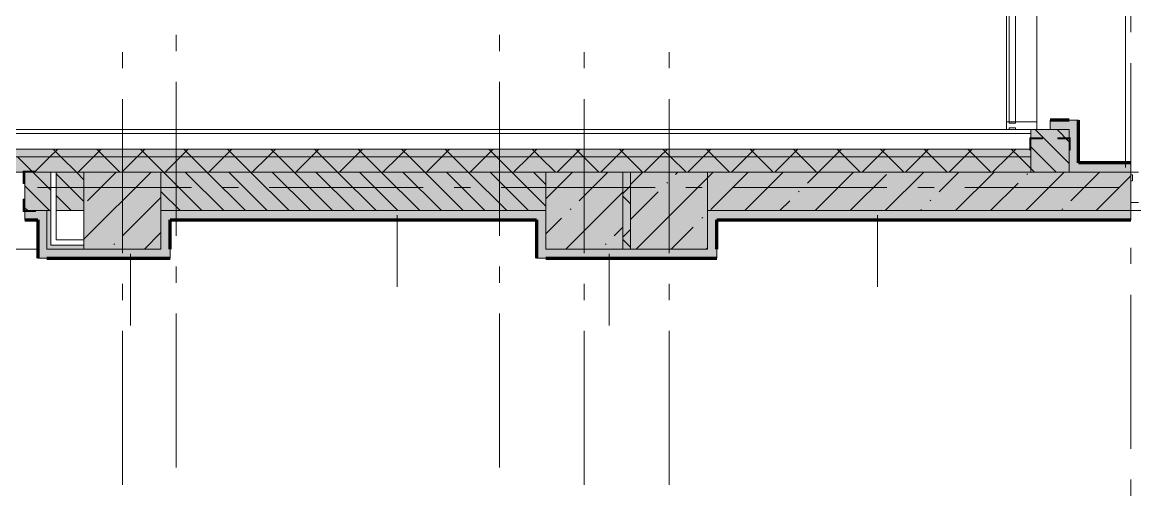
# Model space of a CAD drawing. Header units: millimetres. Extents: x -537608 to 253996, y -217170 to 186033.
# Drawn here: x -297827 to -290601, y -202702 to -199626 of the extents above; entities that cross this region are included whole.
import ezdxf

# ---------------------------------------------------------------- set-up
doc = ezdxf.new("R2010")
doc.units = ezdxf.units.MM
doc.layers.add('16) Лак 1.6м', color=160, linetype='Continuous', lineweight=90)
doc.layers.add('PDF _Геометрия', color=7, linetype='Continuous')
doc.layers.add('PDF _Сплошная заливка', color=7, linetype='Continuous', true_color=0xffffff)

msp = doc.modelspace()

# ---------------------------------------------------------------- hatches: boundary and pattern name
at = {"layer": 'PDF _Сплошная заливка', "true_color": 0xff7d7d, "transparency": 33554559}
for points in [[(-291026.1752, -200539.652), (-290966.1745, -200539.652), (-290966.1745, -200262.6529), (-291026.1752, -200262.6529), (-291026.1752, -200341.7158)], [(-294486.1759, -200909.6524), (-294426.1751, -200909.6524), (-294426.1751, -200849.6538), (-296866.177, -200849.6538), (-296866.177, -200909.6524), (-295975.1895, -200909.6524)], [(-296866.177, -201159.6535), (-296866.177, -201099.6528), (-297666.1761, -201099.6528), (-297666.1761, -201159.6535), (-296926.1754, -201159.6535)], [(-293316.1763, -201159.6535), (-293316.1763, -201099.6528), (-294426.1751, -201099.6528), (-294426.1751, -201159.6535), (-293376.1748, -201159.6535)]]:
    msp.add_hatch(color=11, dxfattribs=at).paths.add_polyline_path(points)
at = {"layer": 'PDF _Сплошная заливка', "transparency": 33554559}
for points in [[(-291276.1742, -200599.6527), (-291026.1752, -200599.6527), (-291026.1752, -200322.6536), (-291276.1742, -200322.6536), (-291276.1742, -200341.7158)], [(-291026.1752, -200849.6538), (-291026.1752, -200599.6527), (-293376.1748, -200599.6527), (-293376.1748, -200849.6538), (-291758.8451, -200849.6538)]]:
    msp.add_hatch(color=256, dxfattribs=at).paths.add_polyline_path(points)
h = msp.add_hatch(color=256, dxfattribs=at)
h.paths.add_polyline_path([(-291758.8451, -200599.6527), (-291276.1742, -200599.6527), (-291276.1742, -200499.6523), (-297870.1772, -200499.6523), (-297870.1772, -200599.6527), (-292602.1144, -200599.6527)], flags=0)
h.paths.add_polyline_path([(-300191.5361, -200599.6527), (-299570.1762, -200599.6527), (-299570.1762, -200499.6523), (-300870.1776, -200499.6523), (-300870.1776, -200599.6527)], flags=0)
h.paths.add_polyline_path([(-302570.1808, -200599.6527), (-302570.1808, -200499.6523), (-303870.178, -200499.6523), (-303870.178, -200599.6527), (-302721.3441, -200599.6527)], flags=0)
h.paths.add_polyline_path([(-312426.1838, -200599.6527), (-311570.1819, -200599.6527), (-311570.1819, -200499.6523), (-312870.1833, -200499.6523), (-312870.1833, -200599.6527), (-312840.5759, -200599.6527)], flags=0)
h.paths.add_polyline_path([(-315870.1837, -200599.6527), (-314570.1822, -200599.6527), (-314570.1822, -200499.6523), (-315870.1837, -200499.6523)], flags=0)
h.paths.add_polyline_path([(-318870.184, -200599.6527), (-317570.1826, -200599.6527), (-317570.1826, -200499.6523), (-318870.184, -200499.6523)], flags=0)
h.paths.add_polyline_path([(-321273.2691, -200599.6527), (-320570.1873, -200599.6527), (-320570.1873, -200499.6523), (-321870.8045, -200499.6523), (-321870.8045, -200599.6527), (-321694.9038, -200599.6527)], flags=0)
h.paths.add_polyline_path([(-328176.1889, -200599.6527), (-326570.188, -200599.6527), (-326570.188, -200499.6523), (-328176.1889, -200499.6523)], flags=0)
h.paths.add_polyline_path([(-323570.8034, -200599.6527), (-323570.8034, -200499.6523), (-324870.1891, -200499.6523), (-324870.1891, -200599.6527), (-323803.077, -200599.6527)], flags=0)
h.paths.add_polyline_path([(-330127.5969, -200599.6527), (-329876.1878, -200599.6527), (-329876.1878, -200499.6523), (-331176.1935, -200499.6523), (-331176.1935, -200599.6527), (-330476.1904, -200599.6527)], flags=0)
h.paths.add_polyline_path([(-333922.3131, -200599.6527), (-332876.1924, -200599.6527), (-332876.1924, -200499.6523), (-334176.1896, -200499.6523), (-334176.1896, -200599.6527)], flags=0)
h.paths.add_polyline_path([(-335876.1885, -200599.6527), (-335876.1885, -200499.6523), (-337176.1942, -200499.6523), (-337176.1942, -200599.6527), (-336452.1211, -200599.6527)], flags=0)
h.paths.add_polyline_path([(-338876.1932, -200599.6527), (-338876.1932, -200499.6523), (-342126.1903, -200499.6523), (-342126.1903, -200599.6527), (-338981.929, -200599.6527)], flags=0)
h = msp.add_hatch(color=256, dxfattribs=at)
h.paths.add_polyline_path([(-292602.1144, -200499.6523), (-291276.1742, -200499.6523), (-291276.1742, -200449.6521), (-297870.1772, -200449.6521), (-297870.1772, -200499.6523), (-295975.1895, -200499.6523)], flags=0)
h.paths.add_polyline_path([(-300191.5361, -200499.6523), (-299570.1762, -200499.6523), (-299570.1762, -200449.6521), (-300870.1776, -200449.6521), (-300870.1776, -200499.6523)], flags=0)
h.paths.add_polyline_path([(-302570.1808, -200499.6523), (-302570.1808, -200449.6521), (-303870.178, -200449.6521), (-303870.178, -200499.6523), (-302721.3441, -200499.6523)], flags=0)
h.paths.add_polyline_path([(-312418.9413, -200499.6523), (-311570.1819, -200499.6523), (-311570.1819, -200449.6521), (-312870.1833, -200449.6521), (-312870.1833, -200499.6523), (-312840.5759, -200499.6523)], flags=0)
h.paths.add_polyline_path([(-315370.3838, -200499.6523), (-314570.1822, -200499.6523), (-314570.1822, -200449.6521), (-315870.1837, -200449.6521), (-315870.1837, -200499.6523), (-315792.0185, -200499.6523)], flags=0)
h.paths.add_polyline_path([(-320570.1873, -200499.6523), (-320570.1873, -200449.6521), (-321870.8045, -200449.6521), (-321870.8045, -200499.6523), (-320851.6344, -200499.6523)], flags=0)
h.paths.add_polyline_path([(-317900.1918, -200499.6523), (-317570.1826, -200499.6523), (-317570.1826, -200449.6521), (-318870.184, -200449.6521), (-318870.184, -200499.6523), (-318743.4611, -200499.6523)], flags=0)
h.paths.add_polyline_path([(-324646.3463, -200499.6523), (-323570.8034, -200499.6523), (-323570.8034, -200449.6521), (-324870.1891, -200449.6521), (-324870.1891, -200499.6523)], flags=0)
h.paths.add_polyline_path([(-326570.188, -200499.6523), (-326570.188, -200449.6521), (-328176.1889, -200449.6521), (-328176.1889, -200499.6523), (-326754.5197, -200499.6523)], flags=0)
h.paths.add_polyline_path([(-331176.1935, -200499.6523), (-329876.1878, -200499.6523), (-329876.1878, -200449.6521), (-331176.1935, -200449.6521)], flags=0)
h.paths.add_polyline_path([(-332876.1924, -200499.6523), (-332876.1924, -200449.6521), (-334176.1896, -200449.6521), (-334176.1896, -200499.6523), (-333079.0438, -200499.6523)], flags=0)
h.paths.add_polyline_path([(-336452.1211, -200499.6523), (-335876.1885, -200499.6523), (-335876.1885, -200449.6521), (-337176.1942, -200449.6521), (-337176.1942, -200499.6523), (-336873.7558, -200499.6523)], flags=0)
h.paths.add_polyline_path([(-338876.1932, -200499.6523), (-338876.1932, -200449.6521), (-342076.1901, -200449.6521), (-342076.1901, -200499.6523), (-338981.929, -200499.6523)], flags=0)
at = {"layer": 'PDF _Сплошная заливка', "true_color": 0xff7d7d, "transparency": 33554559}
h = msp.add_hatch(color=11, dxfattribs=at)
h.paths.add_polyline_path([(-288385.7678, -200599.6527), (-288336.1724, -200599.6527), (-288336.1724, -200539.652), (-288476.1725, -200539.652), (-288476.1725, -200599.6527)], flags=0)
h.paths.add_polyline_path([(-290915.5758, -200599.6527), (-290626.1734, -200599.6527), (-290626.1734, -200539.652), (-291026.1752, -200539.652), (-291026.1752, -200599.6527)], flags=0)
at = {"layer": 'PDF _Сплошная заливка', "transparency": 33554559}
h = msp.add_hatch(color=256, dxfattribs=at)
h.paths.add_polyline_path([(-296926.1754, -200849.6538), (-294426.1751, -200849.6538), (-294426.1751, -200599.6527), (-296926.1754, -200599.6527), (-296926.1754, -200829.3816)], flags=0)
h.paths.add_polyline_path([(-297666.1761, -200849.6538), (-297641.176, -200849.6538), (-297641.176, -200599.6527), (-297809.7308, -200599.6527), (-297809.7308, -200849.6538)], flags=0)
h.paths.add_polyline_path([(-300809.7312, -200849.6538), (-299629.7312, -200849.6538), (-299629.7312, -200599.6527), (-300809.7312, -200599.6527)], flags=0)
h.paths.add_polyline_path([(-297426.1777, -200849.6538), (-297426.1777, -200599.6527), (-297606.1776, -200599.6527), (-297606.1776, -200849.6538)], flags=0)
h.paths.add_polyline_path([(-302866.1777, -200849.6538), (-302629.7315, -200849.6538), (-302629.7315, -200599.6527), (-302926.1805, -200599.6527), (-302926.1805, -200849.6538)], flags=0)
h.paths.add_polyline_path([(-303641.1811, -200849.6538), (-303641.1811, -200599.6527), (-303810.1794, -200599.6527), (-303810.1794, -200849.6538), (-303666.1812, -200849.6538)], flags=0)
h.paths.add_polyline_path([(-303564.6134, -200849.6538), (-303426.1784, -200849.6538), (-303426.1784, -200599.6527), (-303606.1783, -200599.6527), (-303606.1783, -200849.6538)], flags=0)
h.paths.add_polyline_path([(-311746.7672, -200849.6538), (-311630.1804, -200849.6538), (-311630.1804, -200599.6527), (-311746.7672, -200599.6527), (-311746.7672, -200698.3356)], flags=0)
h.paths.add_polyline_path([(-311781.7656, -200849.6538), (-311781.7656, -200599.6527), (-311926.1815, -200599.6527), (-311926.1815, -200849.6538)], flags=0)
h.paths.add_polyline_path([(-315626.185, -200849.6538), (-315601.1849, -200849.6538), (-315601.1849, -200599.6527), (-315809.7373, -200599.6527), (-315809.7373, -200849.6538), (-315792.0185, -200849.6538)], flags=0)
h.paths.add_polyline_path([(-314866.1833, -200849.6538), (-314629.7373, -200849.6538), (-314629.7373, -200599.6527), (-314926.1819, -200599.6527), (-314926.1819, -200849.6538)], flags=0)
h.paths.add_polyline_path([(-312621.1812, -200849.6538), (-312621.1812, -200599.6527), (-312809.7369, -200599.6527), (-312809.7369, -200849.6538), (-312646.1813, -200849.6538)], flags=0)
h.paths.add_polyline_path([(-312586.1827, -200849.6538), (-312426.1838, -200849.6538), (-312426.1838, -200599.6527), (-312586.1827, -200599.6527)], flags=0)
h.paths.add_polyline_path([(-315426.1841, -200849.6538), (-315426.1841, -200599.6527), (-315566.1822, -200599.6527), (-315566.1822, -200849.6538)], flags=0)
h.paths.add_polyline_path([(-321641.1875, -200849.6538), (-321641.1875, -200599.6527), (-321810.3581, -200599.6527), (-321810.3581, -200849.6538), (-321666.1876, -200849.6538)], flags=0)
h.paths.add_polyline_path([(-320866.184, -200849.6538), (-320629.738, -200849.6538), (-320629.738, -200599.6527), (-320926.1869, -200599.6527), (-320926.1869, -200849.6538)], flags=0)
h.paths.add_polyline_path([(-321606.1848, -200849.6538), (-321426.1849, -200849.6538), (-321426.1849, -200599.6527), (-321606.1848, -200599.6527)], flags=0)
h.paths.add_polyline_path([(-317900.1918, -200849.6538), (-317629.7376, -200849.6538), (-317629.7376, -200599.6527), (-318809.7377, -200599.6527), (-318809.7377, -200849.6538), (-318743.4611, -200849.6538)], flags=0)
h.paths.add_polyline_path([(-323926.1873, -200849.6538), (-323630.3584, -200849.6538), (-323630.3584, -200599.6527), (-323926.1873, -200599.6527), (-323926.1873, -200829.0264)], flags=0)
h.paths.add_polyline_path([(-324809.7384, -200849.6538), (-324628.395, -200849.6538), (-324628.395, -200599.6527), (-324809.7384, -200599.6527), (-324809.7384, -200698.3356)], flags=0)
h.paths.add_polyline_path([(-324426.1895, -200849.6538), (-324426.1895, -200599.6527), (-324593.3966, -200599.6527), (-324593.3966, -200849.6538)], flags=0)
h.paths.add_polyline_path([(-328116.1903, -200849.6538), (-326629.743, -200849.6538), (-326629.743, -200599.6527), (-328116.1903, -200599.6527), (-328116.1903, -200698.3356)], flags=0)
h.paths.add_polyline_path([(-330127.5969, -200849.6538), (-329936.1906, -200849.6538), (-329936.1906, -200599.6527), (-330476.1904, -200599.6527), (-330476.1904, -200849.6538), (-330416.1876, -200849.6538)], flags=0)
h.paths.add_polyline_path([(-331116.1864, -200849.6538), (-330976.1883, -200849.6538), (-330976.1883, -200599.6527), (-331116.1864, -200599.6527), (-331116.1864, -200698.3356)], flags=0)
h.paths.add_polyline_path([(-332936.191, -200849.6538), (-332936.191, -200599.6527), (-334116.191, -200599.6527), (-334116.191, -200849.6538), (-333079.0438, -200849.6538)], flags=0)
h.paths.add_polyline_path([(-339416.1973, -200849.6538), (-338936.1917, -200849.6538), (-338936.1917, -200599.6527), (-339476.1958, -200599.6527), (-339476.1958, -200849.6538)], flags=0)
h.paths.add_polyline_path([(-335936.1956, -200849.6538), (-335936.1956, -200599.6527), (-336476.1912, -200599.6527), (-336476.1912, -200849.6538), (-336416.1926, -200849.6538)], flags=0)
h.paths.add_polyline_path([(-336976.1933, -200849.6538), (-336976.1933, -200599.6527), (-337116.1957, -200599.6527), (-337116.1957, -200849.6538)], flags=0)
h = msp.add_hatch(color=256, dxfattribs=at)
h.paths.add_polyline_path([(-288276.1738, -200849.6538), (-288276.1738, -200599.6527), (-288476.1725, -200599.6527), (-288476.1725, -200849.6538), (-288385.7678, -200849.6538)], flags=0)
h.paths.add_polyline_path([(-290626.1734, -200849.6538), (-290626.1734, -200599.6527), (-291026.1752, -200599.6527), (-291026.1752, -200849.6538), (-290915.5758, -200849.6538)], flags=0)
at = {"layer": 'PDF _Сплошная заливка', "true_color": 0xff7d7d, "transparency": 33554559}
h = msp.add_hatch(color=11, dxfattribs=at)
h.paths.add_polyline_path([(-297726.179, -200909.6524), (-297666.1761, -200909.6524), (-297666.1761, -200849.6538), (-297809.7308, -200849.6538), (-297809.7308, -200909.6524)], flags=0)
h.paths.add_polyline_path([(-302629.7315, -200909.6524), (-302629.7315, -200849.6538), (-302866.1777, -200849.6538), (-302866.1777, -200909.6524), (-302721.3441, -200909.6524)], flags=0)
h.paths.add_polyline_path([(-300191.5361, -200909.6524), (-299629.7312, -200909.6524), (-299629.7312, -200849.6538), (-300809.7312, -200849.6538), (-300809.7312, -200909.6524)], flags=0)
at = {"layer": 'PDF _Сплошная заливка', "true_color": 0x77b143, "transparency": 33554559}
for points in [[(-297661.7282, -201074.6527), (-297641.176, -201074.6527), (-297641.176, -200849.6538), (-297666.1761, -200849.6538), (-297666.1761, -201074.6527)], [(-297661.7282, -201099.6528), (-297426.1777, -201099.6528), (-297426.1777, -201074.6527), (-297666.1761, -201074.6527), (-297666.1761, -201099.6528)]]:
    msp.add_hatch(color=75, dxfattribs=at).paths.add_polyline_path(points)
at = {"layer": 'PDF _Сплошная заливка', "true_color": 0xff7d7d, "transparency": 33554559}
h = msp.add_hatch(color=11, dxfattribs=at)
h.paths.add_polyline_path([(-287542.4985, -200909.6524), (-287516.1722, -200909.6524), (-287516.1722, -200849.6538), (-288476.1725, -200849.6538), (-288476.1725, -200909.6524), (-288385.7678, -200909.6524)], flags=0)
h.paths.add_polyline_path([(-291758.8451, -200909.6524), (-290626.1734, -200909.6524), (-290626.1734, -200849.6538), (-293316.1763, -200849.6538), (-293316.1763, -200909.6524), (-292602.1144, -200909.6524)], flags=0)

# ---------------------------------------------------------------- linework, layer by layer
at = {"layer": '16) Лак 1.6м'}
for p, q in [((-291026.1752, -200262.6529), (-291151.1736, -200262.6529)), ((-290966.1745, -200539.652), (-290966.1745, -200262.6529)), ((-290626.1734, -200539.652), (-290966.1745, -200539.652)), ((-297809.7308, -200909.6524), (-297726.179, -200909.6524)), ((-297726.179, -200909.6524), (-297726.179, -201159.6535)), ((-296866.177, -201099.6528), (-296866.177, -200909.6524)), ((-296866.177, -200909.6524), (-294486.1759, -200909.6524)), ((-294486.1759, -200909.6524), (-294486.1759, -201159.6535)), ((-293316.1763, -201099.6528), (-293316.1763, -200909.6524)), ((-293316.1763, -200909.6524), (-290626.1734, -200909.6524)), ((-297666.1761, -201159.6535), (-296866.177, -201159.6535)), ((-294426.1751, -201159.6535), (-293316.1763, -201159.6535))]:
    msp.add_line(p, q, dxfattribs=at)
at = {"layer": 'PDF _Геометрия', "lineweight": 9}
for p, q in [((-291433.1741, -200272.6533), (-291433.1741, -199467.8337)), ((-291416.1743, -200272.6533), (-291416.1743, -199467.8337)), ((-291376.1746, -199467.8337), (-291376.1746, -200272.6533)), ((-291236.1744, -200272.6533), (-291236.1744, -199467.8337)), ((-290661.553, -200569.6534), (-290661.553, -199569.6534)), ((-291416.1743, -200272.6533), (-291433.1741, -200272.6533)), ((-291433.1741, -200272.6533), (-291433.1741, -200322.6536)), ((-291416.1743, -200282.6517), (-291416.1743, -200272.6533)), ((-291376.1746, -200272.6533), (-291416.1743, -200272.6533)), ((-291376.1746, -200282.6517), (-291416.1743, -200282.6517)), ((-291236.1744, -200272.6533), (-291376.1746, -200272.6533)), ((-291376.1746, -200272.6533), (-291376.1746, -200282.6517)), ((-291236.1744, -200322.6536), (-291236.1744, -200272.6533)), ((-291151.1736, -200262.6529), (-291151.1736, -200322.6536)), ((-290966.1745, -200262.6529), (-291026.1752, -200262.6529)), ((-291276.1742, -200322.6536), (-297870.1772, -200322.6536)), ((-291276.1742, -200349.6516), (-297870.1772, -200349.6516)), ((-291433.1741, -200322.6536), (-291416.1743, -200322.6536)), ((-291416.1743, -200322.6536), (-291416.1743, -200312.6531)), ((-291416.1743, -200312.6531), (-291376.1746, -200312.6531)), ((-291376.1746, -200312.6531), (-291376.1746, -200322.6536)), ((-291376.1746, -200322.6536), (-291236.1744, -200322.6536)), ((-291276.1742, -200322.6536), (-291276.1742, -200599.6527)), ((-291026.1752, -200322.6536), (-291276.1742, -200322.6536)), ((-291276.1742, -200349.6516), (-291276.1742, -200322.6536)), ((-291276.1742, -200449.6521), (-291276.1742, -200349.6516)), ((-291026.1752, -200543.5661), (-291247.0877, -200322.6536)), ((-291151.1736, -200322.6536), (-291026.1752, -200322.6536)), ((-291026.1752, -200402.145), (-291105.6666, -200322.6536)), ((-291026.1752, -200599.6527), (-291026.1752, -200322.6536)), ((-291026.1752, -200322.6536), (-291026.1752, -200539.652)), ((-291111.5097, -200599.6527), (-291276.1742, -200434.9883)), ((-291276.1742, -200449.6521), (-297870.1772, -200449.6521)), ((-291276.1742, -200499.6523), (-297870.1772, -200499.6523)), ((-297758.314, -200599.6527), (-297858.3144, -200499.6523)), ((-297746.6924, -200599.6527), (-297646.6919, -200499.6523)), ((-297646.6919, -200499.6523), (-297596.6917, -200449.6521)), ((-297575.4722, -200499.6523), (-297625.4724, -200449.6521)), ((-297475.4717, -200599.6527), (-297575.4722, -200499.6523)), ((-297463.8501, -200599.6527), (-297363.8496, -200499.6523)), ((-297363.8496, -200499.6523), (-297313.8494, -200449.6521)), ((-297292.6299, -200499.6523), (-297342.6301, -200449.6521)), ((-297192.6295, -200599.6527), (-297292.6299, -200499.6523)), ((-297181.0078, -200599.6527), (-297081.0074, -200499.6523)), ((-297081.0074, -200499.6523), (-297031.0071, -200449.6521)), ((-297009.7876, -200499.6523), (-297059.7878, -200449.6521)), ((-296909.7872, -200599.6527), (-297009.7876, -200499.6523)), ((-296898.1655, -200599.6527), (-296798.1651, -200499.6523)), ((-296798.1651, -200499.6523), (-296748.1649, -200449.6521)), ((-296726.9454, -200499.6523), (-296776.9456, -200449.6521)), ((-296626.9449, -200599.6527), (-296726.9454, -200499.6523)), ((-296615.3232, -200599.6527), (-296515.3228, -200499.6523)), ((-296515.3228, -200499.6523), (-296465.3226, -200449.6521)), ((-296444.1031, -200499.6523), (-296494.1033, -200449.6521)), ((-296344.1026, -200599.6527), (-296444.1031, -200499.6523)), ((-296332.481, -200599.6527), (-296232.4806, -200499.6523)), ((-296232.4806, -200499.6523), (-296182.4803, -200449.6521)), ((-296161.2608, -200499.6523), (-296211.261, -200449.6521)), ((-296061.2604, -200599.6527), (-296161.2608, -200499.6523)), ((-296049.6387, -200599.6527), (-295949.6382, -200499.6523)), ((-295949.6382, -200499.6523), (-295899.638, -200449.6521)), ((-295878.4142, -200499.6523), (-295928.4144, -200449.6521)), ((-295778.418, -200599.6527), (-295878.4142, -200499.6523)), ((-295766.7921, -200599.6527), (-295666.7917, -200499.6523)), ((-295666.7917, -200499.6523), (-295616.7958, -200449.6521)), ((-295595.572, -200499.6523), (-295645.5722, -200449.6521)), ((-295495.5715, -200599.6527), (-295595.572, -200499.6523)), ((-295483.9498, -200599.6527), (-295383.9494, -200499.6523)), ((-295383.9494, -200499.6523), (-295333.9492, -200449.6521)), ((-295312.7296, -200499.6523), (-295362.7299, -200449.6521)), ((-295212.7292, -200599.6527), (-295312.7296, -200499.6523)), ((-295201.1076, -200599.6527), (-295101.1071, -200499.6523)), ((-295101.1071, -200499.6523), (-295051.1069, -200449.6521)), ((-295029.8874, -200499.6523), (-295079.8876, -200449.6521)), ((-294929.8869, -200599.6527), (-295029.8874, -200499.6523)), ((-294918.2653, -200599.6527), (-294818.2648, -200499.6523)), ((-294818.2648, -200499.6523), (-294768.2646, -200449.6521)), ((-294747.0451, -200499.6523), (-294797.0453, -200449.6521)), ((-294647.0446, -200599.6527), (-294747.0451, -200499.6523)), ((-294635.423, -200599.6527), (-294535.4226, -200499.6523)), ((-294535.4226, -200499.6523), (-294485.4224, -200449.6521)), ((-294464.2028, -200499.6523), (-294514.2031, -200449.6521)), ((-294364.2024, -200599.6527), (-294464.2028, -200499.6523)), ((-294352.5807, -200599.6527), (-294252.5803, -200499.6523)), ((-294252.5803, -200499.6523), (-294202.58, -200449.6521)), ((-294181.3584, -200499.6523), (-294231.3586, -200449.6521)), ((-294081.3601, -200599.6527), (-294181.3584, -200499.6523)), ((-294069.7363, -200599.6527), (-293969.7359, -200499.6523)), ((-293969.7359, -200499.6523), (-293919.7378, -200449.6521)), ((-293898.5161, -200499.6523), (-293948.5163, -200449.6521)), ((-293798.5157, -200599.6527), (-293898.5161, -200499.6523)), ((-293786.894, -200599.6527), (-293686.8935, -200499.6523)), ((-293686.8935, -200499.6523), (-293636.8933, -200449.6521)), ((-293615.6738, -200499.6523), (-293665.674, -200449.6521)), ((-293515.6734, -200599.6527), (-293615.6738, -200499.6523)), ((-293504.0518, -200599.6527), (-293404.0513, -200499.6523)), ((-293404.0513, -200499.6523), (-293354.0511, -200449.6521)), ((-293332.8316, -200499.6523), (-293382.8296, -200449.6521)), ((-293232.8311, -200599.6527), (-293332.8316, -200499.6523)), ((-293221.2094, -200599.6527), (-293121.209, -200499.6523)), ((-293121.209, -200499.6523), (-293071.2088, -200449.6521)), ((-293049.9871, -200499.6523), (-293099.9873, -200449.6521)), ((-292949.9888, -200599.6527), (-293049.9871, -200499.6523)), ((-292938.365, -200599.6527), (-292838.3646, -200499.6523)), ((-292838.3646, -200499.6523), (-292788.3665, -200449.6521)), ((-292767.1448, -200499.6523), (-292817.1451, -200449.6521)), ((-292667.1444, -200599.6527), (-292767.1448, -200499.6523)), ((-292655.5227, -200599.6527), (-292555.5223, -200499.6523)), ((-292555.5223, -200499.6523), (-292505.5221, -200449.6521)), ((-292484.3026, -200499.6523), (-292534.3028, -200449.6521)), ((-292384.3021, -200599.6527), (-292484.3026, -200499.6523)), ((-292372.6805, -200599.6527), (-292272.68, -200499.6523)), ((-292272.68, -200499.6523), (-292222.6798, -200449.6521)), ((-292201.4603, -200499.6523), (-292251.4584, -200449.6521)), ((-292101.4598, -200599.6527), (-292201.4603, -200499.6523)), ((-292089.8382, -200599.6527), (-291989.8377, -200499.6523)), ((-291989.8377, -200499.6523), (-291939.8375, -200449.6521)), ((-291918.6159, -200499.6523), (-291968.6161, -200449.6521)), ((-291818.6176, -200599.6527), (-291918.6159, -200499.6523)), ((-291806.9938, -200599.6527), (-291706.9933, -200499.6523)), ((-291706.9933, -200499.6523), (-291656.9952, -200449.6521)), ((-291635.7736, -200499.6523), (-291685.7738, -200449.6521)), ((-291535.7731, -200599.6527), (-291635.7736, -200499.6523)), ((-291524.1515, -200599.6527), (-291424.1511, -200499.6523)), ((-291424.1511, -200499.6523), (-291374.1508, -200449.6521)), ((-291352.9313, -200499.6523), (-291402.9315, -200449.6521)), ((-291276.1742, -200576.4095), (-291352.9313, -200499.6523)), ((-291276.1742, -200499.6523), (-291276.1742, -200449.6521)), ((-291276.1742, -200599.6527), (-291276.1742, -200499.6523)), ((-291252.9309, -200599.6527), (-291276.1742, -200576.4095)), ((-291026.1752, -200539.652), (-291026.1752, -200599.6527)), ((-290626.1734, -200599.6527), (-290626.1734, -200539.652)), ((-297870.1772, -200599.6527), (-297426.1777, -200599.6527)), ((-297641.176, -200599.6527), (-297809.7308, -200599.6527)), ((-297809.7308, -200599.6527), (-297809.7308, -200849.6538)), ((-297641.176, -200716.7907), (-297758.314, -200599.6527)), ((-297606.1776, -200599.6527), (-297641.176, -200599.6527)), ((-297641.176, -200599.6527), (-297641.176, -200849.6538)), ((-297426.1777, -200599.6527), (-297606.1776, -200599.6527)), ((-297606.1776, -200599.6527), (-297606.1776, -200849.6538)), ((-297426.1777, -200790.37), (-297606.1776, -200610.3702)), ((-297426.1777, -200648.9489), (-297475.4717, -200599.6527)), ((-297426.1777, -201036.3064), (-296989.524, -200599.6527)), ((-296926.1754, -200599.6527), (-297426.1777, -200599.6527)), ((-297426.1777, -200599.6527), (-297426.1777, -201099.6528)), ((-297403.6492, -200785.6809), (-297217.621, -200599.6527)), ((-296926.1754, -200599.6527), (-294426.1751, -200599.6527)), ((-294426.1751, -200599.6527), (-296926.1754, -200599.6527)), ((-296926.1754, -201099.6528), (-296926.1754, -200599.6527)), ((-296659.7861, -200849.6538), (-296909.7872, -200599.6527)), ((-296518.3671, -200849.6538), (-296768.3639, -200599.6527)), ((-296376.9438, -200849.6538), (-296626.9449, -200599.6527)), ((-296235.5248, -200849.6538), (-296485.5216, -200599.6527)), ((-296094.1015, -200849.6538), (-296344.1026, -200599.6527)), ((-295952.6782, -200849.6538), (-296202.6793, -200599.6527)), ((-295811.2593, -200849.6538), (-296061.2604, -200599.6527)), ((-295669.836, -200849.6538), (-295919.837, -200599.6527)), ((-295528.4169, -200849.6538), (-295778.418, -200599.6527)), ((-295386.9937, -200849.6538), (-295636.9948, -200599.6527)), ((-295245.5747, -200849.6538), (-295495.5715, -200599.6527)), ((-295104.1514, -200849.6538), (-295354.1525, -200599.6527)), ((-294962.7324, -200849.6538), (-295212.7292, -200599.6527)), ((-294821.3091, -200849.6538), (-295071.3102, -200599.6527)), ((-294679.888, -200849.6538), (-294929.8869, -200599.6527)), ((-294538.4669, -200849.6538), (-294788.4658, -200599.6527)), ((-294426.1751, -200820.5222), (-294647.0446, -200599.6527)), ((-294426.1751, -200679.1011), (-294505.6235, -200599.6527)), ((-294426.1751, -200773.4887), (-294252.3413, -200599.6527)), ((-293926.1751, -200599.6527), (-294426.1751, -200599.6527)), ((-294426.1751, -200599.6527), (-294426.1751, -201099.6528)), ((-294210.2704, -200785.6809), (-294024.2422, -200599.6527)), ((-293926.1751, -200599.6527), (-293876.1749, -200599.6527)), ((-293876.1749, -200599.6527), (-293926.1751, -200599.6527)), ((-293926.1751, -201099.6528), (-293926.1751, -200599.6527)), ((-293876.1749, -200679.6845), (-293796.1431, -200599.6527)), ((-293376.1748, -200599.6527), (-293876.1749, -200599.6527)), ((-293876.1749, -200599.6527), (-293876.1749, -201099.6528)), ((-293839.9471, -201099.6528), (-293376.1748, -200635.8826)), ((-293582.9985, -200614.6071), (-293568.044, -200599.6527)), ((-293376.1748, -200635.8826), (-293339.9449, -200599.6527)), ((-293376.1748, -201099.6528), (-293376.1748, -200599.6527)), ((-291026.1752, -200599.6527), (-293376.1748, -200599.6527)), ((-293376.1748, -200599.6527), (-291276.1742, -200599.6527)), ((-293354.8994, -200842.7062), (-293111.8479, -200599.6527)), ((-293133.7478, -200849.6538), (-292883.7488, -200599.6527)), ((-292727.6295, -200671.6324), (-292655.6498, -200599.6527)), ((-292677.5518, -200849.6538), (-292427.5507, -200599.6527)), ((-292449.4527, -200849.6538), (-292214.406, -200614.6071)), ((-292221.3536, -200849.6538), (-291971.3547, -200599.6527)), ((-291872.2585, -200728.6556), (-291743.2556, -200599.6527)), ((-291765.1575, -200849.6538), (-291515.1564, -200599.6527)), ((-291308.9593, -200849.6538), (-291058.9604, -200599.6527)), ((-291302.0118, -200614.6071), (-291297.2709, -200609.8642)), ((-291276.1742, -200599.6527), (-291026.1752, -200599.6527)), ((-290626.1734, -200599.6527), (-291026.1752, -200599.6527)), ((-291026.1752, -200599.6527), (-290626.1734, -200599.6527)), ((-291016.8895, -200785.6809), (-290830.8613, -200599.6527)), ((-290852.7633, -200849.6538), (-290626.1734, -200623.0639)), ((-290576.1732, -200599.6527), (-290626.1734, -200599.6527)), ((-290626.1734, -200599.6527), (-290626.1734, -200616.6525)), ((-290576.1732, -200599.6527), (-290626.1734, -200599.6527)), ((-290626.1734, -200599.6527), (-290626.1734, -200616.6525)), ((-290626.1734, -200849.6538), (-290626.1734, -200599.6527)), ((-290626.1734, -200616.6525), (-290616.1751, -200616.6525)), ((-290626.1734, -200616.6525), (-290616.1751, -200616.6525)), ((-290616.1751, -200656.6522), (-290626.1734, -200656.6522)), ((-290626.1734, -200656.6522), (-290626.1734, -200796.6524)), ((-290616.1751, -200656.6522), (-290626.1734, -200656.6522)), ((-290626.1734, -200656.6522), (-290626.1734, -200796.6524)), ((-290616.1751, -200616.6525), (-290616.1751, -200656.6522)), ((-290616.1751, -200616.6525), (-290616.1751, -200656.6522)), ((-297649.7362, -200849.6538), (-297809.7308, -200689.6591)), ((-296801.2094, -200849.6538), (-296926.1754, -200724.6856)), ((-293926.1751, -200738.9338), (-293876.1749, -200688.9336)), ((-293876.1749, -200907.7836), (-293697.0469, -200728.6556)), ((-293640.0238, -200671.6324), (-293635.2808, -200666.8895)), ((-292784.6526, -200728.6556), (-292779.9119, -200723.9148)), ((-291537.0584, -200849.6538), (-291359.0371, -200671.6324)), ((-297508.3172, -200849.6538), (-297606.1776, -200751.7913)), ((-297175.5522, -201013.78), (-296926.1754, -200764.4054)), ((-294296.1432, -201099.6528), (-293926.1751, -200729.6847)), ((-293876.1749, -200804.8358), (-293926.1751, -200754.8356)), ((-292905.6509, -200849.6538), (-292841.6779, -200785.6809)), ((-291929.2838, -200785.6809), (-291924.5429, -200780.9401)), ((-290626.1734, -200796.6524), (-290576.1732, -200796.6524)), ((-290626.1734, -200796.6524), (-290576.1732, -200796.6524)), ((-297791.1595, -200849.6538), (-297809.7308, -200831.0825)), ((-297809.7308, -200849.6538), (-297666.1761, -200849.6538)), ((-297666.1761, -200849.6538), (-297809.7308, -200849.6538)), ((-297809.7308, -200849.6538), (-297809.7308, -200909.6524)), ((-297666.1761, -200849.6538), (-297666.1761, -200909.6524)), ((-297666.1761, -201039.6521), (-297666.1761, -200849.6538)), ((-297666.1761, -200849.6538), (-297641.176, -200849.6538)), ((-297641.176, -200849.6538), (-297641.176, -201039.6521)), ((-297606.1776, -201039.6521), (-297606.1776, -200849.6538)), ((-297606.1776, -200849.6538), (-297426.1777, -200849.6538)), ((-296866.177, -200849.6538), (-296926.1754, -200849.6538)), ((-296926.1754, -200849.6538), (-296866.177, -200849.6538)), ((-296866.177, -200849.6538), (-294426.1751, -200849.6538)), ((-294426.1751, -200849.6538), (-296866.177, -200849.6538)), ((-294267.2936, -200842.7062), (-294262.5528, -200837.9633)), ((-293376.1748, -200849.6538), (-293316.1763, -200849.6538)), ((-293316.1763, -200849.6538), (-291026.1752, -200849.6538)), ((-291026.1752, -200849.6538), (-293316.1763, -200849.6538)), ((-291993.2566, -200849.6538), (-291986.3091, -200842.7062)), ((-291073.9148, -200842.7062), (-291069.1719, -200837.9633)), ((-291026.1752, -200849.6538), (-290626.1734, -200849.6538)), ((-290626.1734, -200849.6538), (-291026.1752, -200849.6538)), ((-290626.1734, -200909.6524), (-290626.1734, -200849.6538)), ((-297666.1761, -200909.6524), (-297666.1761, -201099.6528)), ((-295391.8593, -200879.6531), (-295391.8593, -201345.8022)), ((-294426.1751, -201001.5879), (-294324.3189, -200899.7294)), ((-293411.9247, -200899.7294), (-293407.1838, -200894.9886)), ((-292271.4507, -200879.6531), (-292271.4507, -201345.8022)), ((-297033.328, -201099.6528), (-296926.1754, -200992.5024)), ((-293982.1713, -201013.78), (-293926.1751, -200957.7838)), ((-293926.1751, -201021.7761), (-293876.1749, -200971.7781)), ((-293611.848, -201099.6528), (-293468.95, -200956.7547)), ((-297666.1761, -201074.6527), (-297666.1761, -201039.6521)), ((-297666.1761, -201099.6528), (-297666.1761, -201074.6527)), ((-297641.176, -201039.6521), (-297641.176, -201074.6527)), ((-297641.176, -201074.6527), (-297426.1777, -201074.6527)), ((-297426.1777, -201039.6521), (-297606.1776, -201039.6521)), ((-297232.5754, -201070.8032), (-297227.8345, -201066.0624)), ((-294039.1945, -201070.8032), (-294034.4537, -201066.0624)), ((-293876.1749, -201087.6802), (-293926.1751, -201037.68)), ((-297726.179, -201159.6535), (-297666.1761, -201159.6535)), ((-297666.1761, -201099.6528), (-297426.1777, -201099.6528)), ((-297426.1777, -201099.6528), (-297666.1761, -201099.6528)), ((-297426.1777, -201099.6528), (-296926.1754, -201099.6528)), ((-297124.144, -201129.6521), (-297124.144, -201595.8034)), ((-296866.177, -201159.6535), (-296866.177, -201099.6528)), ((-294486.1759, -201159.6535), (-294426.1751, -201159.6535)), ((-294426.1751, -201099.6528), (-293926.1751, -201099.6528)), ((-294015.2084, -201129.6521), (-294015.2084, -201595.8034)), ((-293926.1751, -201099.6528), (-293876.1749, -201099.6528)), ((-293876.1749, -201099.6528), (-293926.1751, -201099.6528)), ((-293876.1749, -201099.6528), (-293376.1748, -201099.6528)), ((-293383.7489, -201099.6528), (-293376.1748, -201092.0787)), ((-293316.1763, -201159.6535), (-293316.1763, -201099.6528))]:
    msp.add_line(p, q, dxfattribs=at)
at = {"layer": 'PDF _Геометрия', "color": 253, "lineweight": 9, "true_color": 0xaaaaaa}
for p, q in [((-290626.1734, -199690.8173), (-290626.1734, -199584.9845)), ((-296826.175, -199707.5759), (-296826.175, -199813.4087)), ((-294726.1765, -199707.5759), (-294726.1765, -199813.4087)), ((-297176.1766, -199925.2332), (-297176.1766, -199819.4004)), ((-294176.1762, -199925.2332), (-294176.1762, -199819.4004)), ((-293626.176, -199925.2332), (-293626.176, -199819.4004)), ((-290626.1734, -200890.8184), (-290626.1734, -199890.8182)), ((-296826.175, -200013.4096), (-296826.175, -201013.4097)), ((-294726.1765, -200013.4096), (-294726.1765, -201013.4097)), ((-297176.1766, -201125.2342), (-297176.1766, -200125.2319)), ((-294176.1762, -201125.2342), (-294176.1762, -200125.2319)), ((-293626.176, -201125.2342), (-293626.176, -200125.2319)), ((-296727.94, -200699.6532), (-297727.9402, -200699.6532)), ((-296422.1085, -200699.6532), (-296527.9391, -200699.6532)), ((-295222.1075, -200699.6532), (-296222.1076, -200699.6532)), ((-294916.2716, -200699.6532), (-295022.1066, -200699.6532)), ((-293716.2728, -200699.6532), (-294716.2729, -200699.6532)), ((-293410.4391, -200699.6532), (-293516.2719, -200699.6532)), ((-292210.4381, -200699.6532), (-293210.4382, -200699.6532)), ((-291904.6045, -200699.6532), (-292010.4372, -200699.6532)), ((-290704.6034, -200699.6532), (-291704.6057, -200699.6532)), ((-290626.1734, -201196.652), (-290626.1734, -201090.8171)), ((-296826.175, -201213.4106), (-296826.175, -201319.2434)), ((-294726.1765, -201213.4106), (-294726.1765, -201319.2434)), ((-297176.1766, -201431.0657), (-297176.1766, -201325.2329)), ((-294176.1762, -201431.0657), (-294176.1762, -201325.2329)), ((-293626.176, -201431.0657), (-293626.176, -201325.2329)), ((-290626.1734, -202396.653), (-290626.1734, -201396.6508)), ((-296826.175, -201519.2421), (-296826.175, -202519.2444)), ((-294726.1765, -201519.2421), (-294726.1765, -202519.2444)), ((-297176.1766, -202631.0668), (-297176.1766, -201631.0666)), ((-294176.1762, -202631.0668), (-294176.1762, -201631.0666)), ((-293626.176, -202631.0668), (-293626.176, -201631.0666)), ((-290626.1734, -202702.4846), (-290626.1734, -202596.6517))]:
    msp.add_line(p, q, dxfattribs=at)
at = {"layer": 'PDF _Геометрия', "color": 253, "lineweight": 20, "true_color": 0xaaaaaa}
for p, q in [((-291201.1738, -200376.6518), (-291282.1744, -200376.6518)), ((-291282.1744, -200376.6518), (-291282.1744, -200457.6525)), ((-291276.1742, -200382.6521), (-291201.1738, -200382.6521)), ((-291276.1742, -200457.6525), (-291276.1742, -200382.6521)), ((-291201.1738, -200382.6521), (-291201.1738, -200376.6518)), ((-291101.1755, -200376.6518), (-291101.1755, -200382.6521)), ((-291020.1749, -200376.6518), (-291101.1755, -200376.6518)), ((-291101.1755, -200382.6521), (-291026.1752, -200382.6521)), ((-291026.1752, -200382.6521), (-291026.1752, -200457.6525)), ((-291020.1749, -200457.6525), (-291020.1749, -200376.6518)), ((-291282.1744, -200457.6525), (-291276.1742, -200457.6525)), ((-291026.1752, -200457.6525), (-291020.1749, -200457.6525)), ((-297739.7297, -200593.6525), (-297820.7282, -200593.6525)), ((-297820.7282, -200593.6525), (-297820.7282, -200674.6531)), ((-297814.73, -200674.6531), (-297814.73, -200599.6527)), ((-297814.73, -200599.6527), (-297739.7297, -200599.6527)), ((-297739.7297, -200599.6527), (-297739.7297, -200593.6525)), ((-297820.7282, -200674.6531), (-297814.73, -200674.6531)), ((-297814.73, -200774.6535), (-297820.7282, -200774.6535)), ((-297820.7282, -200774.6535), (-297820.7282, -200855.6519)), ((-297814.73, -200849.6538), (-297814.73, -200774.6535)), ((-297820.7282, -200855.6519), (-297739.7297, -200855.6519)), ((-297739.7297, -200849.6538), (-297814.73, -200849.6538)), ((-297739.7297, -200855.6519), (-297739.7297, -200849.6538))]:
    msp.add_line(p, q, dxfattribs=at)
at = {"layer": 'PDF _Геометрия', "color": 9, "lineweight": 9, "true_color": 0xc0c0c0}
for p, q in [((-288476.1725, -200849.6538), (-290626.1734, -200849.6538)), ((-290626.1734, -200849.6538), (-288476.1725, -200849.6538)), ((-302866.1777, -201099.6528), (-297726.179, -201099.6528))]:
    msp.add_line(p, q, dxfattribs=at)
at = {"layer": 'PDF _Сплошная заливка', "color": 11, "lineweight": 35, "true_color": 0xff7d7d, "transparency": 33554559}
for points in [[(-291026.1752, -200322.6536), (-291026.1752, -200262.6529), (-291151.1736, -200322.6536), (-291151.1736, -200262.6529)], [(-296866.177, -201099.6528), (-296866.177, -200849.6538), (-296926.1754, -201099.6528), (-296926.1754, -200849.6538)], [(-293316.1763, -201099.6528), (-293316.1763, -200849.6538), (-293376.1748, -201099.6528), (-293376.1748, -200849.6538)], [(-297666.1761, -201159.6535), (-297666.1761, -200909.6524), (-297726.179, -201159.6535), (-297726.179, -200909.6524)], [(-294426.1751, -201159.6535), (-294426.1751, -200909.6524), (-294486.1759, -201159.6535), (-294486.1759, -200909.6524)]]:
    msp.add_solid(points, dxfattribs=at)
at = {"layer": 'PDF _Сплошная заливка', "lineweight": 35, "transparency": 33554559}
for points in [[(-296926.1754, -201099.6528), (-296926.1754, -200599.6527), (-297426.1777, -201099.6528), (-297426.1777, -200599.6527)], [(-293926.1751, -201099.6528), (-293926.1751, -200599.6527), (-294426.1751, -201099.6528), (-294426.1751, -200599.6527)], [(-293876.1749, -201099.6528), (-293876.1749, -200599.6527), (-293926.1751, -201099.6528), (-293926.1751, -200599.6527)], [(-293376.1748, -201099.6528), (-293376.1748, -200599.6527), (-293876.1749, -201099.6528), (-293876.1749, -200599.6527)]]:
    msp.add_solid(points, dxfattribs=at)

doc.saveas('drawing.dxf')
